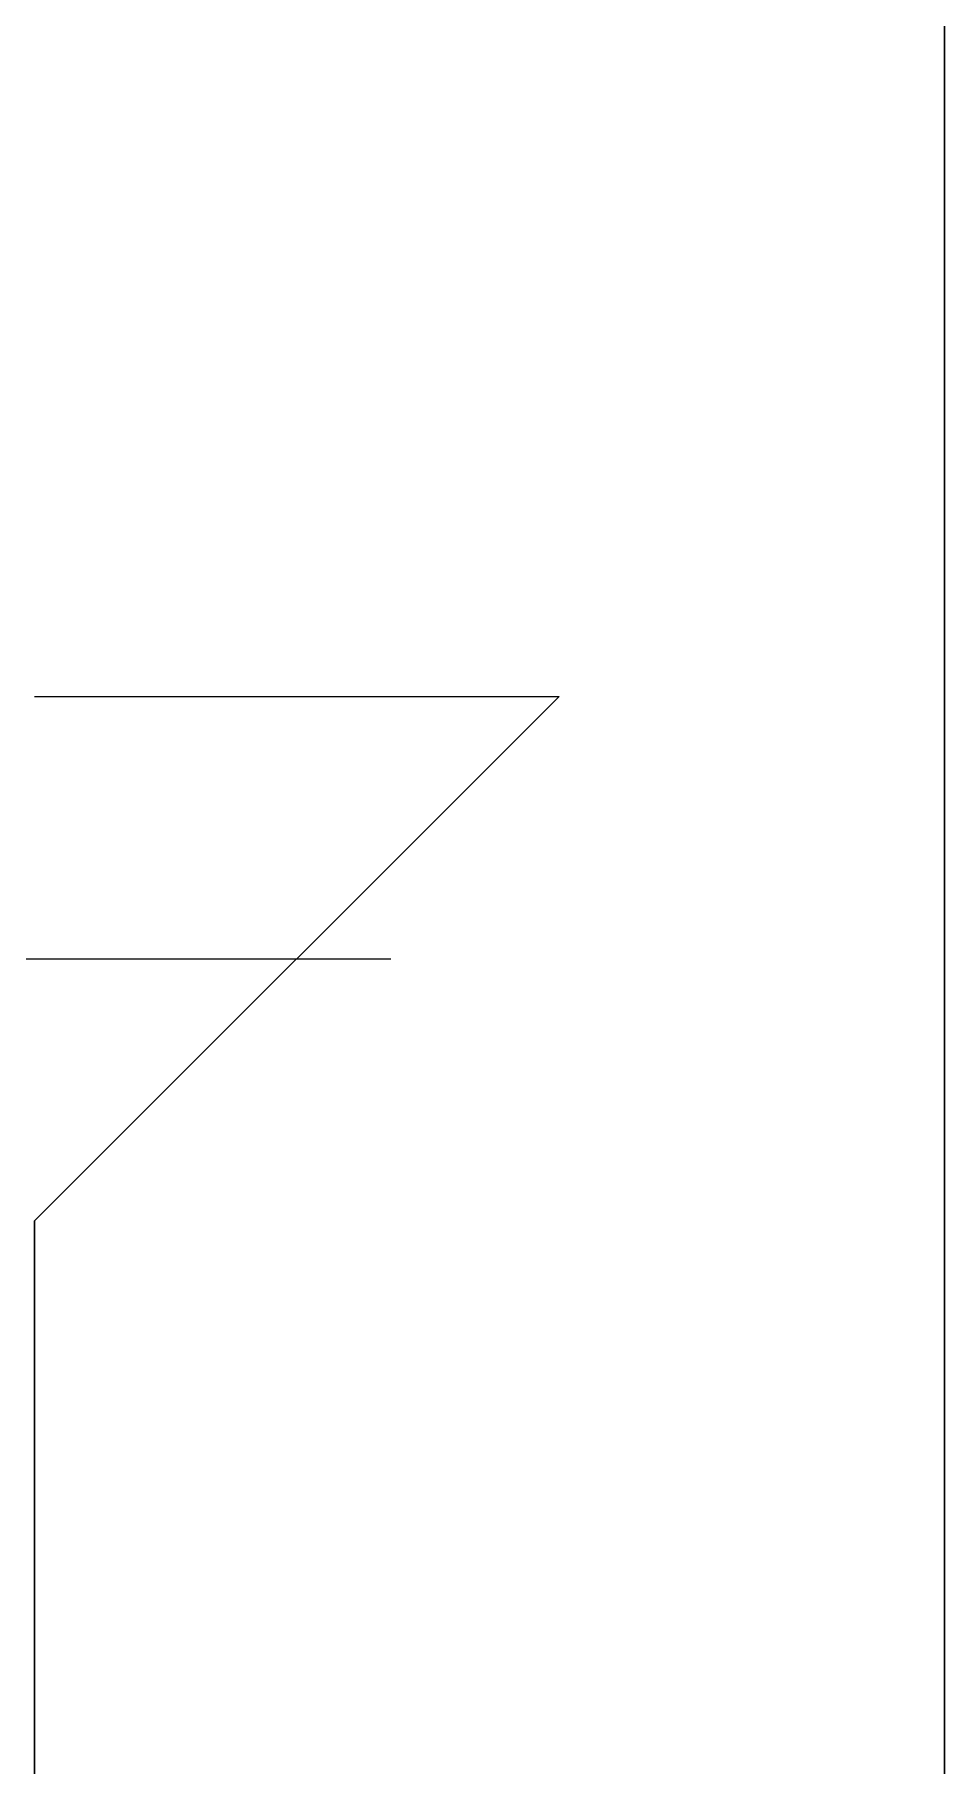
# Model space of a CAD drawing. Header units: millimetres. Extents: x 1480 to 86316, y 1484 to 27567.
# Drawn here: x 16919 to 18307, y 18366 to 21007 of the extents above; entities that cross this region are included whole.
import ezdxf

# ---------------------------------------------------------------- set-up
doc = ezdxf.new("R2010")
doc.units = ezdxf.units.MM

msp = doc.modelspace()

# ---------------------------------------------------------------- linework, layer by layer
at = {"color": 3, "lineweight": 30}
msp.add_line((18306.6, 27567.5), (18306.6, 6908.8), dxfattribs=at)
at = {"color": 7}
for p, q in [((17718.9, 19996.6), (16918.8, 19196.6)), ((16918.9, 19996.6), (17718.9, 19996.6)), ((16793.6, 19596.6), (17462.1, 19596.6))]:
    msp.add_line(p, q, dxfattribs=at)
at = {"color": 7, "lineweight": 30}
msp.add_line((16919.1, 19196.6), (16919.1, 14542.2), dxfattribs=at)

doc.saveas('drawing.dxf')
